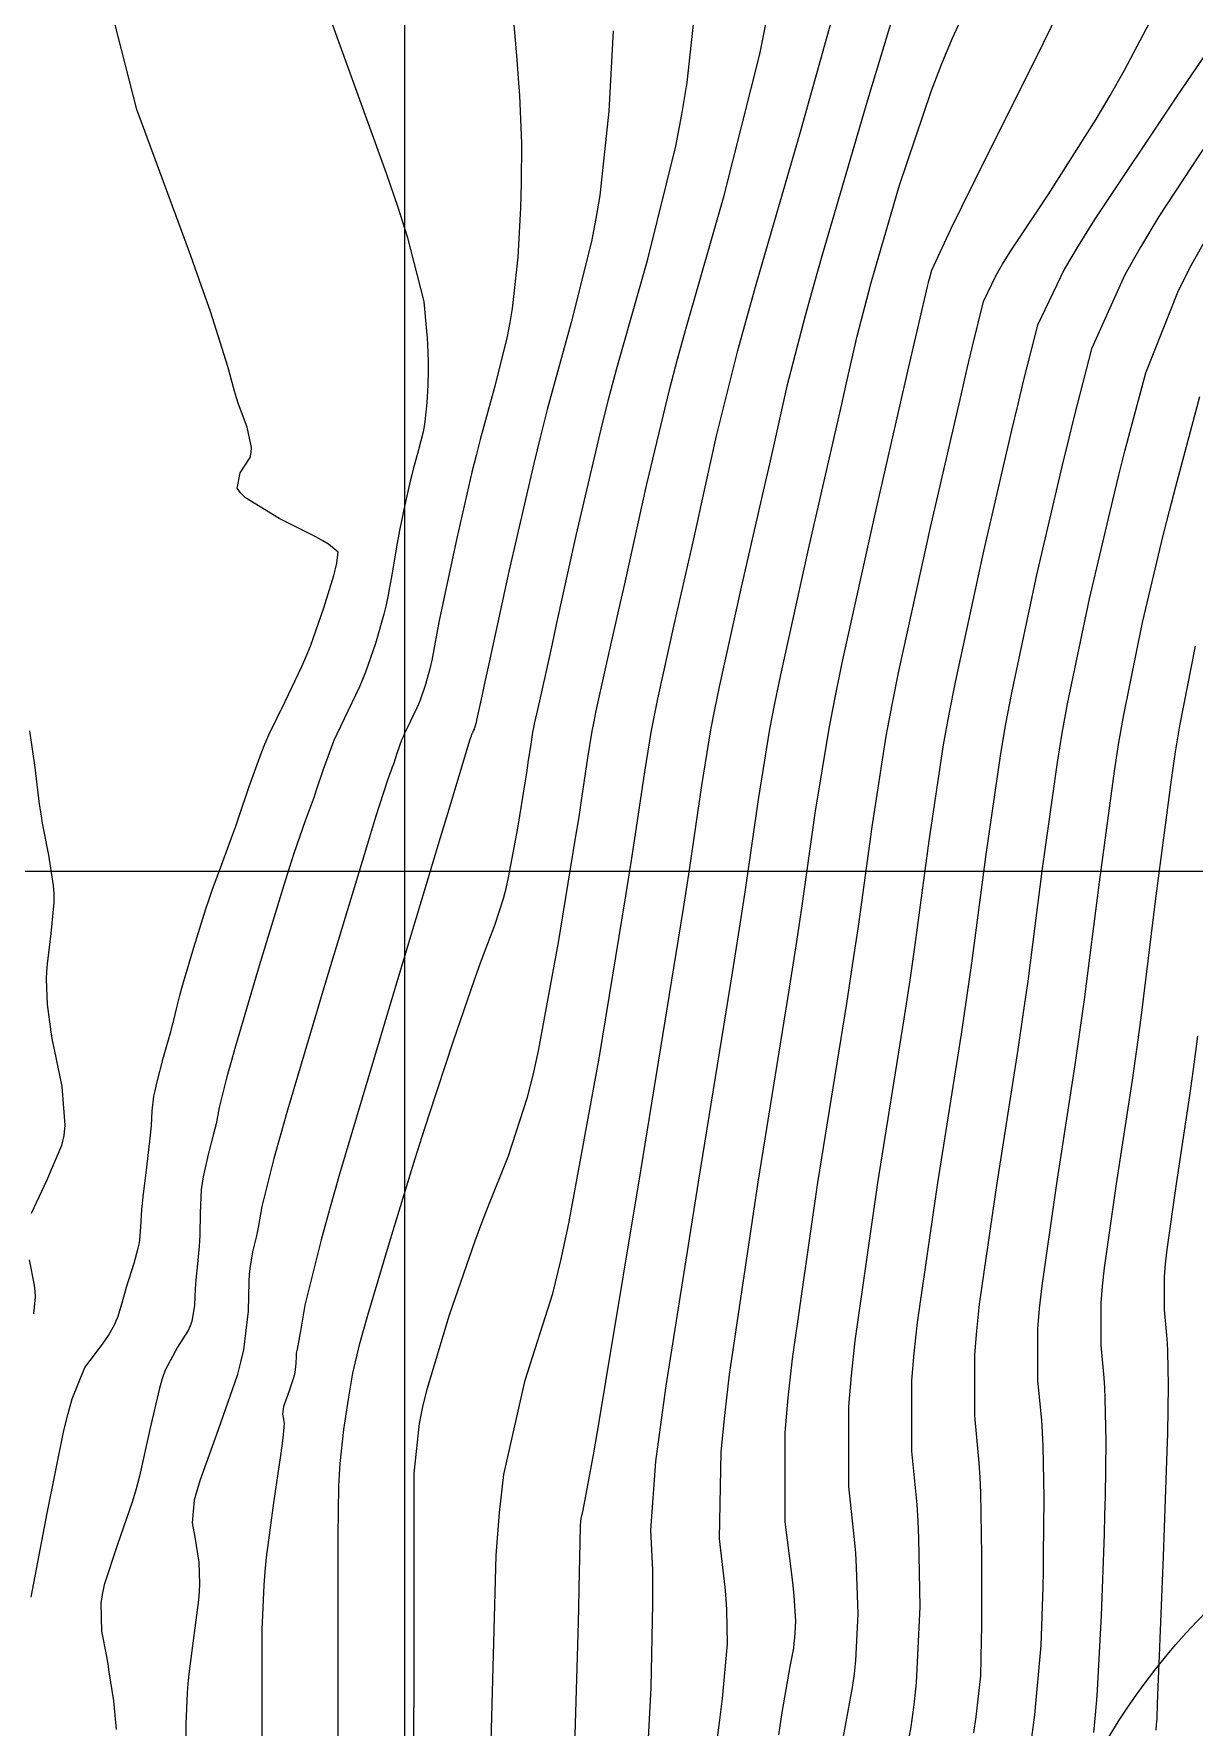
# Model space of a CAD drawing. Header units: metres. Extents: x 837117 to 838477, y 1189012 to 1191015.
# Drawn here: x 837660.1 to 837711.4, y 1189576 to 1189650.9 of the extents above; entities that cross this region are included whole.
import ezdxf

# ---------------------------------------------------------------- set-up
doc = ezdxf.new("R2010")
doc.units = ezdxf.units.M
doc.header["$LTSCALE"] = 0.3
for name, color, linetype in [('CIRCULOS', 60, 'Continuous'), ('COTAS 10', 1, 'Continuous'), ('COTAS INT', 252, 'Continuous')]:
    doc.layers.add(name, color=color, linetype=linetype)
doc.layers.add('COORD', color=7, linetype='Continuous', lineweight=20)

msp = doc.modelspace()

# ---------------------------------------------------------------- linework, layer by layer
at = {"layer": 'CIRCULOS'}
msp.add_circle((837732.54, 1189560.678), 29, dxfattribs=at)
at = {"layer": 'COORD'}
for p, q in [((837676.514, 1189013.872), (837676.514, 1191013.872)), ((837476.514, 1189613.872), (838476.514, 1189613.872))]:
    msp.add_line(p, q, dxfattribs=at)
at = {"layer": 'COTAS 10'}
for points, elevation in [([(837659.987, 1189581.764), (837660.701, 1189585.479), (837661.441, 1189589.132), (837661.626, 1189589.886), (837661.803, 1189590.529), (837662.371, 1189591.921), (837662.843, 1189592.542), (837662.958, 1189592.698), (837663.068, 1189592.849), (837663.411, 1189593.336), (837663.688, 1189593.828), (837663.757, 1189593.981), (837663.821, 1189594.141), (837664.024, 1189594.779), (837664.212, 1189595.464), (837664.267, 1189595.654), (837664.324, 1189595.845), (837664.543, 1189596.533), (837664.729, 1189597.199), (837664.765, 1189597.375), (837664.795, 1189597.548), (837664.846, 1189598.145), (837664.891, 1189598.898), (837664.916, 1189599.169), (837664.946, 1189599.468), (837665.102, 1189600.775), (837665.256, 1189602.061), (837665.286, 1189602.346), (837665.309, 1189602.601), (837665.346, 1189603.268), (837665.423, 1189603.917), (837665.472, 1189604.161), (837665.533, 1189604.432), (837665.851, 1189605.645), (837666.179, 1189606.821), (837666.246, 1189607.07), (837666.302, 1189607.285), (837666.417, 1189607.785), (837666.564, 1189608.374), (837666.639, 1189608.645), (837666.73, 1189608.963), (837667.186, 1189610.501), (837667.72, 1189612.207), (837667.861, 1189612.63), (837667.997, 1189613.032), (837668.464, 1189614.306), (837668.914, 1189615.503), (837669.04, 1189615.857), (837669.167, 1189616.221), (837669.63, 1189617.614), (837670.16, 1189619.078), (837670.329, 1189619.486), (837670.507, 1189619.895), (837671.231, 1189621.384), (837671.97, 1189622.928), (837672.159, 1189623.372), (837672.34, 1189623.824), (837672.938, 1189625.517), (837673.372, 1189626.954), (837673.45, 1189627.245), (837673.51, 1189627.49), (837673.577, 1189627.986), (837673.144, 1189628.332), (837672.89, 1189628.482), (837672.577, 1189628.656), (837670.958, 1189629.478), (837669.477, 1189630.38), (837669.25, 1189630.605), (837669.102, 1189630.818), (837669.232, 1189631.497), (837669.674, 1189632.175), (837669.723, 1189632.389), (837669.741, 1189632.614), (837669.542, 1189633.518), (837669.165, 1189634.523), (837669.071, 1189634.811), (837668.982, 1189635.104), (837668.695, 1189636.199), (837667.922, 1189638.624), (837667.525, 1189639.755), (837667.048, 1189641.087), (837664.669, 1189647.557), (837662.851, 1189654.671)], 1640), ([(837693.059, 1189575.673), (837693.212, 1189576.654), (837693.561, 1189578.684), (837693.715, 1189579.508), (837693.744, 1189579.728), (837693.767, 1189579.945), (837693.804, 1189580.7), (837693.732, 1189581.819), (837693.687, 1189582.266), (837693.632, 1189582.771), (837693.342, 1189585.091), (837693.345, 1189589.039), (837693.474, 1189590.571), (837693.658, 1189592.293), (837694.787, 1189600.1), (837696.062, 1189608.017), (837696.338, 1189609.809), (837696.581, 1189611.427), (837697.182, 1189615.827), (837697.811, 1189619.847), (837698.072, 1189621.226), (837698.371, 1189622.72), (837699.761, 1189629.075), (837701.116, 1189634.933), (837701.392, 1189636.113), (837701.624, 1189637.101), (837702.105, 1189639.075), (837702.667, 1189640.239), (837702.95, 1189640.717), (837703.289, 1189641.262), (837704.974, 1189643.793), (837707.096, 1189647.134), (837707.711, 1189648.19), (837708.338, 1189649.302), (837710.7, 1189653.793)], 1660), ([(837676.921, 1189572.924), (837676.929, 1189580.808), (837676.93, 1189582.473), (837676.931, 1189583.913), (837676.931, 1189587.241), (837677.169, 1189589.446), (837677.32, 1189590.179), (837677.508, 1189590.964), (837678.491, 1189594.239), (837679.636, 1189597.52), (837679.926, 1189598.309), (837680.204, 1189599.045), (837681.107, 1189601.273), (837681.949, 1189603.872), (837682.188, 1189604.842), (837682.429, 1189605.921), (837683.321, 1189610.723), (837684.072, 1189615.326), (837684.224, 1189616.28), (837684.352, 1189617.095), (837684.613, 1189618.88), (837684.805, 1189620.058), (837684.889, 1189620.49), (837684.987, 1189620.969), (837685.454, 1189623.081), (837686.06, 1189625.753), (837686.246, 1189626.583), (837686.439, 1189627.454), (837687.203, 1189630.927), (837688.225, 1189635.164), (837688.581, 1189636.517), (837688.97, 1189637.947), (837690.638, 1189643.76), (837692.223, 1189650.009), (837692.558, 1189651.714)], 1650), ([(837706.987, 1189575.775), (837707.062, 1189576.553), (837707.132, 1189577.393), (837707.332, 1189580.952), (837707.459, 1189584.544), (837707.483, 1189585.406), (837707.502, 1189586.21), (837707.53, 1189588.637), (837707.494, 1189590.538), (837707.472, 1189591.012), (837707.445, 1189591.463), (837707.307, 1189592.901), (837707.308, 1189594.781), (837707.369, 1189595.51), (837707.457, 1189596.33), (837707.994, 1189600.048), (837708.696, 1189604.621), (837708.887, 1189605.98), (837709.077, 1189607.38), (837709.751, 1189612.775), (837710.421, 1189617.911), (837710.608, 1189619.149), (837710.796, 1189620.306), (837711.48, 1189623.82)], 1670)]:
    msp.add_lwpolyline(points, dxfattribs=dict(at, elevation=elevation))
at = {"layer": 'COTAS INT'}
for points, elevation in [([(837690.268, 1189574.967), (837690.43, 1189576.211), (837690.562, 1189577.281), (837690.793, 1189579.699), (837690.762, 1189581.193), (837690.729, 1189581.681), (837690.686, 1189582.2), (837690.441, 1189584.343), (837690.512, 1189588.192), (837690.668, 1189589.786), (837690.882, 1189591.611), (837692.146, 1189600.111), (837693.535, 1189608.696), (837693.828, 1189610.575), (837694.082, 1189612.237), (837694.668, 1189616.438), (837695.278, 1189620.184), (837695.546, 1189621.559), (837695.858, 1189623.081), (837697.342, 1189629.798), (837698.767, 1189635.991), (837699.262, 1189638.146), (837699.627, 1189639.736), (837699.673, 1189639.912), (837699.693, 1189639.984), (837699.716, 1189640.067), (837699.829, 1189640.451), (837700.666, 1189642.269), (837701.147, 1189643.255), (837701.735, 1189644.451), (837704.758, 1189650.514), (837707.77, 1189656.682)], 1658), ([(837698.951, 1189654.528), (837696.975, 1189647.97), (837694.988, 1189641.178), (837694.572, 1189639.717), (837694.216, 1189638.437), (837693.415, 1189635.331), (837692.851, 1189632.8), (837692.643, 1189631.883), (837692.413, 1189630.872), (837691.398, 1189626.44), (837690.422, 1189622.025), (837690.218, 1189621.025), (837690.041, 1189620.121), (837689.641, 1189617.659), (837689.095, 1189613.929), (837688.828, 1189612.226), (837688.51, 1189610.232), (837686.942, 1189600.611), (837685.395, 1189591.303), (837685.091, 1189589.507), (837684.841, 1189588.049), (837684.388, 1189585.606), (837684.305, 1189585.244), (837684.29, 1189585.098), (837684.277, 1189584.933), (837684.257, 1189584.171), (837684.219, 1189582.174), (837684.195, 1189581.23), (837684.165, 1189580.117), (837684.012, 1189574.683)], 1654), ([(837687.181, 1189573.314), (837687.418, 1189577.744), (837687.491, 1189581.457), (837687.493, 1189582.262), (837687.485, 1189582.97), (837687.391, 1189584.719), (837687.624, 1189587.761), (837687.824, 1189589.283), (837688.083, 1189591.101), (837689.504, 1189600.121), (837691.008, 1189609.376), (837691.318, 1189611.341), (837691.583, 1189613.046), (837692.154, 1189617.048), (837692.66, 1189620.152), (837692.882, 1189621.292), (837693.14, 1189622.553), (837694.37, 1189628.119), (837695.59, 1189633.431), (837695.842, 1189634.532), (837696.057, 1189635.473), (837696.521, 1189637.533), (837696.944, 1189639.174), (837697.133, 1189639.85), (837697.352, 1189640.622), (837698.402, 1189644.211), (837699.809, 1189648.399), (837700.253, 1189649.548), (837700.721, 1189650.694), (837702.61, 1189654.797)], 1656), ([(837673.559, 1189571.733), (837673.565, 1189578.3), (837673.566, 1189579.759), (837673.566, 1189584.476), (837673.603, 1189586.655), (837673.627, 1189587.18), (837673.657, 1189587.672), (837673.815, 1189589.168), (837673.996, 1189590.328), (837674.041, 1189590.608), (837674.082, 1189590.87), (837674.212, 1189591.67), (837674.53, 1189592.973), (837674.69, 1189593.552), (837674.882, 1189594.227), (837675.835, 1189597.452), (837676.974, 1189601.159), (837677.283, 1189602.136), (837677.589, 1189603.093), (837678.669, 1189606.371), (837679.596, 1189609.065), (837679.805, 1189609.653), (837679.994, 1189610.172), (837680.504, 1189611.479), (837680.887, 1189612.661), (837680.996, 1189613.102), (837681.105, 1189613.593), (837681.511, 1189615.778), (837681.853, 1189617.873), (837681.922, 1189618.307), (837681.98, 1189618.678), (837682.099, 1189619.49), (837682.186, 1189620.026), (837682.225, 1189620.223), (837682.269, 1189620.441), (837682.482, 1189621.402), (837682.883, 1189623.193), (837683.047, 1189623.934), (837683.233, 1189624.781), (837684.096, 1189628.724), (837685.197, 1189633.419), (837685.533, 1189634.74), (837685.883, 1189636.07), (837687.26, 1189640.948), (837688.505, 1189645.944), (837688.772, 1189647.348), (837689.005, 1189648.761), (837689.565, 1189653.939)], 1648), ([(837681.165, 1189653.377), (837681.473, 1189649.77), (837681.534, 1189648.94), (837681.585, 1189648.185), (837681.678, 1189646.068), (837681.667, 1189644.301), (837681.652, 1189643.766), (837681.633, 1189643.21), (837681.517, 1189641.038), (837681.271, 1189638.76), (837681.169, 1189638.139), (837681.051, 1189637.521), (837680.504, 1189635.324), (837679.853, 1189632.972), (837679.671, 1189632.257), (837679.487, 1189631.514), (837678.818, 1189628.6), (837678.257, 1189625.987), (837678.141, 1189625.434), (837678.044, 1189624.954), (837677.837, 1189623.84), (837677.718, 1189623.192), (837677.676, 1189623.007), (837677.63, 1189622.82), (837677.43, 1189622.123), (837677.191, 1189621.442), (837677.121, 1189621.264), (837677.049, 1189621.092), (837676.772, 1189620.509), (837676.506, 1189619.961), (837676.44, 1189619.811), (837676.378, 1189619.661), (837676.183, 1189619.122), (837676.012, 1189618.609), (837675.966, 1189618.475), (837675.919, 1189618.345), (837675.754, 1189617.904), (837675.229, 1189616.263), (837674.956, 1189615.376), (837674.628, 1189614.301), (837672.981, 1189608.858), (837671.333, 1189603.296), (837671.004, 1189602.147), (837670.73, 1189601.168), (837670.201, 1189599.042), (837670.034, 1189598.113), (837669.989, 1189597.888), (837669.944, 1189597.677), (837669.784, 1189597.033), (837669.658, 1189596.295), (837669.634, 1189596.025), (837669.615, 1189595.727), (837669.586, 1189594.414), (837669.386, 1189592.697), (837669.258, 1189592.145), (837669.1, 1189591.558), (837668.268, 1189589.162), (837667.461, 1189586.941), (837667.318, 1189586.465), (837667.209, 1189586.049), (837667.108, 1189585.051), (837667.231, 1189584.415), (837667.263, 1189584.228), (837667.295, 1189584.037), (837667.405, 1189583.306), (837667.437, 1189582.344), (837667.419, 1189582.007), (837667.39, 1189581.639), (837667.188, 1189580.056), (837666.966, 1189578.372), (837666.924, 1189577.941), (837666.89, 1189577.524), (837666.837, 1189576.147), (837666.837, 1189572.853)], 1644), ([(837680.325, 1189574.813), (837680.562, 1189583.595), (837680.708, 1189585.503), (837680.89, 1189587.183), (837681.837, 1189591.358), (837683.058, 1189595.19), (837683.412, 1189596.654), (837683.773, 1189598.293), (837685.132, 1189605.667), (837686.291, 1189612.779), (837686.526, 1189614.253), (837686.724, 1189615.512), (837687.127, 1189618.269), (837687.423, 1189620.089), (837687.553, 1189620.757), (837687.705, 1189621.497), (837688.426, 1189624.761), (837689.237, 1189628.312), (837689.444, 1189629.233), (837689.645, 1189630.127), (837690.309, 1189633.129), (837691.252, 1189636.909), (837691.629, 1189638.293), (837692.056, 1189639.824), (837694.016, 1189646.572), (837695.889, 1189653.279)], 1652), ([(837714.287, 1189653.498), (837710.625, 1189648.103), (837707.026, 1189642.697), (837706.303, 1189641.532), (837705.697, 1189640.511), (837704.498, 1189638.024), (837703.871, 1189635.549), (837703.627, 1189634.536), (837703.352, 1189633.381), (837702.105, 1189628.024), (837700.856, 1189622.237), (837700.58, 1189620.81), (837700.333, 1189619.46), (837699.696, 1189615.217), (837699.08, 1189610.618), (837698.848, 1189609.043), (837698.588, 1189607.338), (837697.429, 1189600.09), (837696.418, 1189593.101), (837696.253, 1189591.559), (837696.138, 1189590.187), (837696.135, 1189586.653), (837696.395, 1189584.314), (837696.445, 1189583.696), (837696.485, 1189583.091), (837696.551, 1189581.011), (837696.452, 1189578.955), (837696.388, 1189578.364), (837696.309, 1189577.763), (837695.891, 1189575.518)], 1662), ([(837673.091, 1189651.961), (837675.7, 1189644.743), (837676.209, 1189643.238), (837676.627, 1189641.947), (837677.366, 1189639.067), (837677.478, 1189637.757), (837677.5, 1189637.456), (837677.518, 1189637.182), (837677.552, 1189636.413), (837677.548, 1189635.772), (837677.543, 1189635.577), (837677.535, 1189635.376), (837677.494, 1189634.587), (837677.404, 1189633.76), (837677.367, 1189633.534), (837677.324, 1189633.31), (837677.126, 1189632.513), (837676.889, 1189631.659), (837676.823, 1189631.399), (837676.757, 1189631.129), (837676.514, 1189630.071), (837676.282, 1189628.937), (837676.224, 1189628.62), (837676.167, 1189628.301), (837675.98, 1189627.136), (837675.759, 1189625.932), (837675.68, 1189625.588), (837675.595, 1189625.24), (837675.223, 1189623.945), (837674.781, 1189622.679), (837674.65, 1189622.35), (837674.516, 1189622.029), (837674.001, 1189620.947), (837673.507, 1189619.928), (837673.385, 1189619.648), (837673.269, 1189619.369), (837672.907, 1189618.368), (837672.59, 1189617.415), (837672.503, 1189617.166), (837672.417, 1189616.924), (837672.109, 1189616.105), (837671.613, 1189614.647), (837671.408, 1189614.003), (837671.174, 1189613.254), (837670.084, 1189609.679), (837669.032, 1189606.129), (837668.822, 1189605.396), (837668.647, 1189604.771), (837668.309, 1189603.414), (837668.168, 1189602.699), (837668.117, 1189602.479), (837668.062, 1189602.249), (837667.818, 1189601.339), (837667.595, 1189600.35), (837667.553, 1189600.071), (837667.519, 1189599.789), (837667.466, 1189598.753), (837667.45, 1189597.768), (837667.439, 1189597.519), (837667.425, 1189597.28), (837667.351, 1189596.502), (837667.275, 1189595.789), (837667.26, 1189595.592), (837667.247, 1189595.394), (837667.22, 1189594.679), (837667.098, 1189593.957), (837667.025, 1189593.754), (837666.935, 1189593.551), (837666.467, 1189592.809), (837665.927, 1189591.796), (837665.792, 1189591.422), (837665.662, 1189591.007), (837665.242, 1189589.172), (837664.788, 1189587.109), (837664.636, 1189586.551), (837664.473, 1189585.998), (837663.79, 1189584.049), (837663.225, 1189582.301), (837663.136, 1189581.876), (837663.077, 1189581.477), (837663.107, 1189580.246), (837663.323, 1189579.127), (837663.38, 1189578.798), (837663.436, 1189578.46), (837663.63, 1189577.173), (837663.75, 1189575.898)], 1642), ([(837685.73, 1189651.045), (837685.541, 1189647.488), (837685.138, 1189643.76), (837684.97, 1189642.743), (837684.778, 1189641.732), (837683.882, 1189638.136), (837682.817, 1189634.286), (837682.518, 1189633.115), (837682.218, 1189631.899), (837681.122, 1189627.128), (837680.231, 1189623.036), (837680.059, 1189622.247), (837679.921, 1189621.608), (837679.694, 1189620.544), (837679.677, 1189620.452), (837679.671, 1189620.426), (837679.664, 1189620.399), (837679.636, 1189620.301), (837679.602, 1189620.204), (837679.592, 1189620.179), (837679.582, 1189620.155), (837679.543, 1189620.072), (837679.505, 1189619.995), (837679.496, 1189619.973), (837679.487, 1189619.952), (837679.459, 1189619.876), (837679.435, 1189619.803), (837679.429, 1189619.784), (837679.422, 1189619.766), (837679.399, 1189619.703), (837678.845, 1189617.878), (837678.504, 1189616.749), (837678.081, 1189615.348), (837675.878, 1189608.036), (837673.634, 1189600.463), (837673.186, 1189598.898), (837672.813, 1189597.565), (837672.093, 1189594.67), (837671.9, 1189593.526), (837671.86, 1189593.297), (837671.826, 1189593.105), (837671.751, 1189592.726), (837671.72, 1189592.55), (837671.715, 1189592.485), (837671.71, 1189592.414), (837671.703, 1189592.099), (837671.655, 1189591.688), (837671.625, 1189591.556), (837671.587, 1189591.415), (837671.387, 1189590.841), (837671.194, 1189590.309), (837671.16, 1189590.195), (837671.134, 1189590.095), (837671.11, 1189589.856), (837671.139, 1189589.704), (837671.147, 1189589.659), (837671.154, 1189589.613), (837671.181, 1189589.438), (837671.123, 1189588.79), (837671.078, 1189588.445), (837671.021, 1189588.029), (837670.706, 1189585.932), (837670.387, 1189583.511), (837670.327, 1189582.891), (837670.278, 1189582.292), (837670.202, 1189580.311), (837670.202, 1189577.695), (837670.201, 1189576.695), (837670.201, 1189575.576)], 1646), ([(837713.863, 1189648.909), (837709.87, 1189642.834), (837709.051, 1189641.471), (837708.358, 1189640.246), (837706.89, 1189636.973), (837706.117, 1189633.998), (837705.862, 1189632.96), (837705.588, 1189631.829), (837704.449, 1189626.973), (837703.341, 1189621.754), (837703.087, 1189620.395), (837702.855, 1189619.073), (837702.21, 1189614.606), (837701.579, 1189609.809), (837701.357, 1189608.278), (837701.115, 1189606.659), (837700.07, 1189600.079), (837699.178, 1189593.908), (837699.032, 1189592.547), (837698.93, 1189591.335), (837698.928, 1189588.215), (837699.158, 1189585.857), (837699.202, 1189585.126), (837699.238, 1189584.362), (837699.299, 1189581.322), (837699.137, 1189577.964), (837699.033, 1189576.999), (837698.903, 1189576.019), (837698.221, 1189572.352)], 1664), ([(837701.677, 1189575.75), (837701.786, 1189576.456), (837701.986, 1189578.275), (837702.025, 1189579.855), (837702.032, 1189580.41), (837702.037, 1189581.017), (837702.043, 1189583.636), (837701.99, 1189586.375), (837701.959, 1189587.057), (837701.92, 1189587.706), (837701.721, 1189589.777), (837701.723, 1189592.484), (837701.811, 1189593.534), (837701.938, 1189594.716), (837702.711, 1189600.069), (837703.642, 1189605.979), (837703.867, 1189607.512), (837704.078, 1189608.999), (837704.723, 1189613.996), (837705.377, 1189618.685), (837705.594, 1189619.979), (837705.826, 1189621.272), (837706.793, 1189625.922), (837707.824, 1189630.277), (837708.097, 1189631.383), (837708.364, 1189632.446), (837709.282, 1189635.922), (837710.727, 1189639.558), (837711.326, 1189640.721), (837712.012, 1189641.952)], 1666), ([(837704.251, 1189575.544), (837704.386, 1189576.552), (837704.659, 1189579.613), (837704.742, 1189582.199), (837704.757, 1189582.908), (837704.77, 1189583.614), (837704.786, 1189586.137), (837704.742, 1189588.457), (837704.715, 1189589.035), (837704.683, 1189589.585), (837704.514, 1189591.339), (837704.515, 1189593.632), (837704.59, 1189594.522), (837704.697, 1189595.523), (837705.353, 1189600.058), (837706.169, 1189605.3), (837706.377, 1189606.746), (837706.578, 1189608.19), (837707.237, 1189613.385), (837707.899, 1189618.298), (837708.101, 1189619.564), (837708.311, 1189620.789), (837709.137, 1189624.871), (837710.06, 1189628.726), (837710.332, 1189629.807), (837710.61, 1189630.894), (837711.675, 1189634.871)], 1668), ([(837659.921, 1189620.084), (837660.151, 1189618.462), (837660.351, 1189616.829), (837660.416, 1189616.403), (837660.485, 1189615.988), (837660.767, 1189614.583), (837660.97, 1189613.239), (837660.989, 1189612.863), (837660.992, 1189612.486), (837660.865, 1189611.107), (837660.699, 1189609.779), (837660.676, 1189609.434), (837660.664, 1189609.099), (837660.702, 1189607.968), (837660.864, 1189606.764), (837660.929, 1189606.382), (837661.004, 1189605.979), (837661.346, 1189604.351), (837661.487, 1189602.637), (837661.434, 1189602.181), (837661.342, 1189601.732), (837660.675, 1189600.174), (837659.993, 1189598.721)], 1638), ([(837711.576, 1189606.571), (837711.397, 1189605.215), (837711.223, 1189603.941), (837710.636, 1189600.037), (837710.217, 1189597.138), (837710.148, 1189596.498), (837710.1, 1189595.929), (837710.099, 1189594.463), (837710.207, 1189593.341), (837710.228, 1189592.99), (837710.245, 1189592.62), (837710.274, 1189591.137), (837710.242, 1189589.002), (837710.221, 1189588.221), (837710.195, 1189587.359), (837710.056, 1189583.56), (837709.91, 1189579.923), (837709.88, 1189579.161), (837709.854, 1189578.507), (837709.797, 1189577.033), (837709.769, 1189576.381), (837709.761, 1189576.245), (837709.753, 1189576.128), (837709.725, 1189575.869)], 1672), ([(837659.901, 1189596.678), (837660.125, 1189595.563), (837660.154, 1189595.294), (837660.167, 1189595.043), (837660.095, 1189594.283)], 1638)]:
    msp.add_lwpolyline(points, dxfattribs=dict(at, elevation=elevation))

doc.saveas('drawing.dxf')
